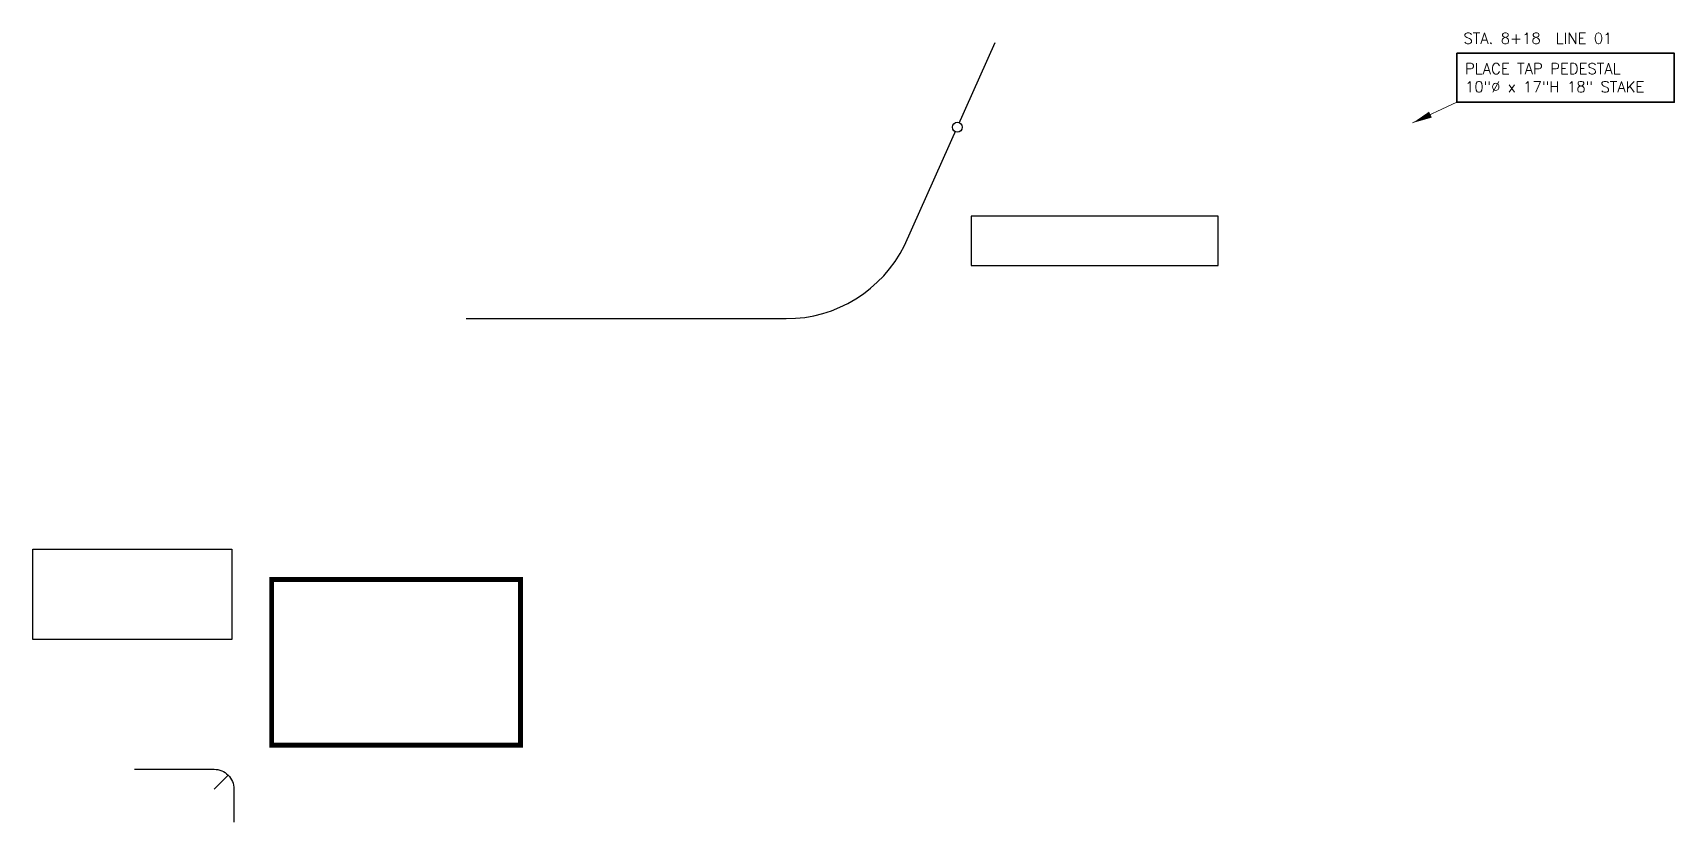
# Model space of a CAD drawing. Header units: inches. Extents: x 37 to 369, y 14 to 174.
import ezdxf
from ezdxf.enums import TextEntityAlignment as Align

# ---------------------------------------------------------------- set-up
doc = ezdxf.new("R2010")
doc.units = ezdxf.units.IN
doc.header["$MEASUREMENT"] = 0
doc.set_wipeout_variables(frame=1)
doc.layers.add('DESIGN', color=7, linetype='Continuous', lineweight=30)
doc.layers.add('TEXT-2', color=7, linetype='Continuous', lineweight=18)
doc.styles.add('ROMANS', font='ROMANS.SHX')
doc.dimstyles.new('DFWT', dxfattribs={"dimtxt": 2.2, "dimasz": 4, "dimexe": 0.8, "dimexo": 0.8, "dimgap": 0.75, "dimtad": 1, "dimdec": 1, "dimdsep": 46, "dimtxsty": 'ROMANS', "dimcen": 0.015, "dimclrd": 256, "dimclre": 256, "dimclrt": 256, "dimadec": 0, "dimazin": 0, "dimtfac": 1, "dimtdec": 1, "dimtofl": 0, "dimtmove": 0, "dimatfit": 1, "dimfxl": 0, "dimtolj": 1, "dimtzin": 0, "dimlwd": -1, "dimlwe": -1, "dimarcsym": 0})

# ---------------------------------------------------------------- blocks, each defined once
blk = doc.blocks.new('CPR')
at = {"color": 7, "lineweight": 0}
blk.add_wipeout([(0, -1), (-0.14, -0.99), (-0.38, -0.92), (-0.6, -0.8), (-0.78, -0.63), (-0.91, -0.42), (-0.98, -0.18), (-1, 0.07), (-0.95, 0.32), (-0.84, 0.54), (-0.68, 0.73), (-0.48, 0.88), (-0.25, 0.97), (0, 1), (0.25, 0.97), (0.48, 0.88), (0.68, 0.73), (0.84, 0.54), (0.95, 0.32), (1, 0.07), (0.98, -0.18), (0.91, -0.42), (0.78, -0.63), (0.6, -0.8), (0.38, -0.92), (0.14, -0.99)], dxfattribs=at).dxf.layer = 'DESIGN'
at = {"layer": 'DESIGN'}
blk.add_circle((0, 0), 1, dxfattribs=at)

msp = doc.modelspace()

# ---------------------------------------------------------------- linework, layer by layer
msp.add_line((73.43, 20.41), (76.26, 23.24))
for points in [[(124.43, 115.64), (189.24, 115.64, 0.284356), (213.2, 130.47), (231.51, 171.52)], [(57.33, 24.41), (73.43, 24.41, -0.414214), (77.43, 20.41), (77.43, 13.7)]]:
    msp.add_lwpolyline(points, format="xyb")
for points in [[(226.68, 126.37), (276.68, 126.37), (276.68, 136.37), (226.68, 136.37)], [(36.73, 68.99), (77.03, 68.99), (77.03, 50.65), (36.73, 50.65)]]:
    msp.add_lwpolyline(points, close=True)
at = {"const_width": 1}
msp.add_lwpolyline([(85.08, 62.85), (135.45, 62.85), (135.45, 29.28), (85.08, 29.28)], close=True, dxfattribs=at)
at = {"layer": 'TEXT-2', "lineweight": 35}
msp.add_lwpolyline([(324.99, 169.36), (368.99, 169.36), (368.99, 159.46), (324.99, 159.46)], close=True, dxfattribs=at)

# ---------------------------------------------------------------- texts
at = {"layer": 'TEXT-2', "style": 'ROMANS'}
msp.add_text('STA. 8+18  LINE 01', height=2.2, dxfattribs=at).set_placement((326.33, 170.64), align=Align.BOTTOM_LEFT)
at = {"layer": 'TEXT-2', "insert": (326.64, 164.41), "char_height": 2.2, "width": 42.586, "attachment_point": 4, "style": 'ROMANS'}
msp.add_mtext('PLACE TAP PEDESTAL\\P10"%%C x 17"H 18" STAKE', dxfattribs=at)

# ---------------------------------------------------------------- leaders
at = {"layer": 'TEXT-2'}
msp.add_leader([(316.03, 155.25), (324.99, 159.46)], dimstyle='DFWT', override={"dimgap": 0.75, "dimtad": 0}, dxfattribs=at)

# ---------------------------------------------------------------- next in the draw order: block references
at = {"layer": 'DESIGN'}
msp.add_blockref('CPR', (223.87, 154.4), dxfattribs=at)

doc.saveas('drawing.dxf')
